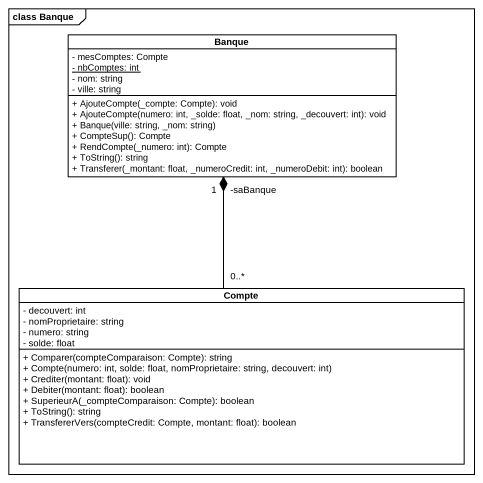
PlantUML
@startuml
mainframe class Banque
hide circle
hide empty members
skinparam classAttributeIconSize 0
class Banque {
  - mesComptes: Compte
  {static} - nbComptes: int
  - nom: string
  - ville: string
  + AjouteCompte(_compte: Compte): void
  + AjouteCompte(numero: int, _solde: float, _nom: string, _decouvert: int): void
  + Banque(ville: string, _nom: string)
  + CompteSup(): Compte
  + RendCompte(_numero: int): Compte
  + ToString(): string
  + Transferer(_montant: float, _numeroCredit: int, _numeroDebit: int): boolean
}
class Compte {
  - decouvert: int
  - nomProprietaire: string
  - numero: string
  - solde: float
  + Comparer(compteComparaison: Compte): string
  + Compte(numero: int, solde: float, nomProprietaire: string, decouvert: int)
  + Crediter(montant: float): void
  + Debiter(montant: float): boolean
  + SuperieurA(_compteComparaison: Compte): boolean
  + ToString(): string
  + TransfererVers(compteCredit: Compte, montant: float): boolean
}
Compte "0..*" -up-* "-saBanque\n1" Banque
@enduml
